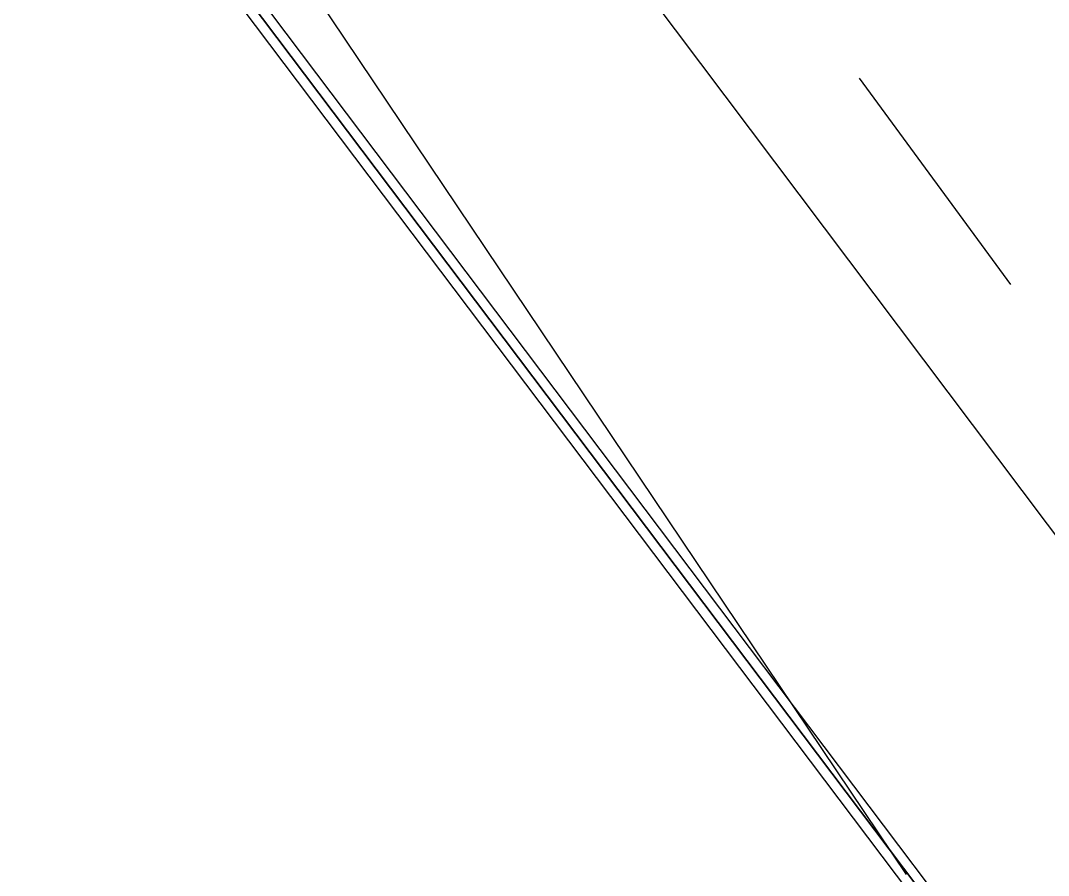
# Model space of a CAD drawing. Header units: feet. Extents: x -84 to 198, y -22 to 181.
# Drawn here: x 24.988 to 26.98, y 23.353 to 25.009 of the extents above; entities that cross this region are included whole.
import ezdxf

# ---------------------------------------------------------------- set-up
doc = ezdxf.new("R2010")
doc.units = ezdxf.units.FT
doc.layers.add('A-LINEA', color=7, linetype='CONTINUOUS')

msp = doc.modelspace()

# ---------------------------------------------------------------- linework, layer by layer
at = {"layer": 'A-LINEA'}
for p, q in [((22.9956, 28.8755), (26.704, 23.3541)), ((22.9956, 28.8755), (26.704, 23.3541)), ((28.1733, 22.4444), (25.9467, 25.4044)), ((28.1733, 22.4444), (25.9467, 25.4044)), ((26.6133, 24.8978), (26.9067, 24.4978)), ((26.6133, 24.8978), (26.9067, 24.4978))]:
    msp.add_line(p, q, dxfattribs=at)
for points in [[(27.7333, 21.9644), (25.36, 25.1111), (25.3733, 25.1244), (27.7467, 21.9778), (27.7467, 21.9644), (27.7333, 21.9644)], [(27.7333, 21.9644), (25.36, 25.1111), (25.3733, 25.1244), (27.7467, 21.9778), (27.7467, 21.9644), (27.7333, 21.9644)], [(27.7467, 21.9778), (25.3733, 25.1244), (25.3867, 25.1378), (27.76, 21.9911), (27.76, 21.9778), (27.7467, 21.9778)], [(27.7467, 21.9778), (25.3733, 25.1244), (25.3867, 25.1378), (27.76, 21.9911), (27.76, 21.9778), (27.7467, 21.9778)]]:
    msp.add_lwpolyline(points, dxfattribs=at)

doc.saveas('drawing.dxf')
